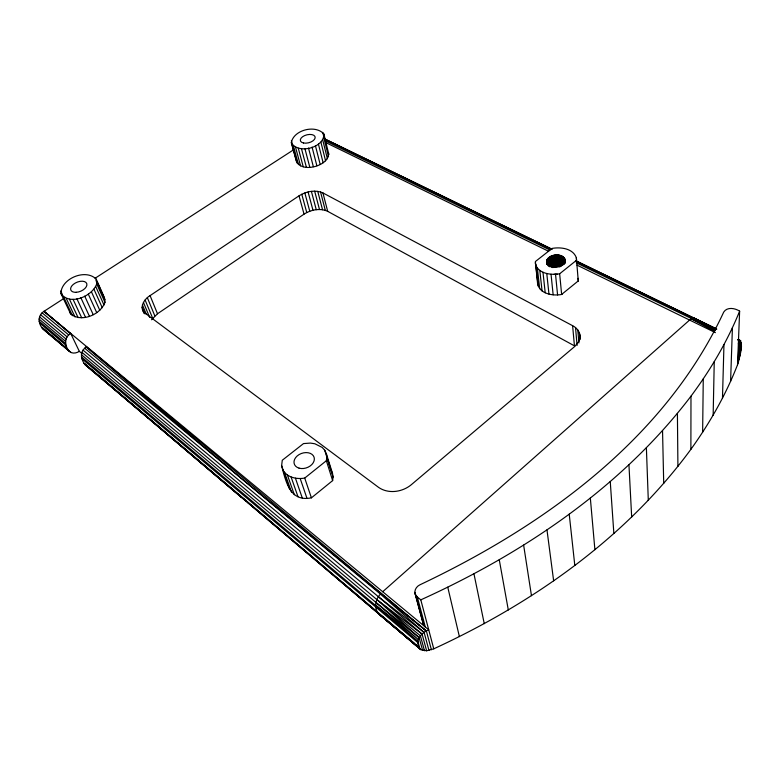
<?xml version="1.0" encoding="UTF-8"?>
<svg xmlns="http://www.w3.org/2000/svg" width="780" height="780" viewBox="0 0 780 780"><rect width="100%" height="100%" fill="white"/><g stroke="black" fill="none" stroke-linecap="round" stroke-linejoin="round"><path stroke-width="1.17" d="M334.952 576.41L421.054 649.74L85.244 364.855C81.257 360.165 79.531 352.784 84.659 348.212L380.416 594.067C375.531 599.225 373.844 607.279 378.125 613.353L421.054 649.74L426.631 650.774L433.758 648.833C532.925 603.135 625.774 538.102 690.885 449.339L690.983 396.172C710.502 369.895 727.36 341.533 739.625 311.132C735.033 308.139 727.145 306.667 723.723 312.068C664.511 439.433 543.787 526.081 420.04 584.746C416.578 586.287 413.907 590.265 415.204 594.097L423.257 624.078L425.315 627.003L417.31 597.022L415.204 594.097M738.212 339.524C745.466 343.102 738.504 358.41 737.539 364.738C725.829 394.865 709.702 423.111 690.885 449.339M702.634 432.247L703.258 378.924M713.154 415.194L714.246 361.754M580.086 335.283L579.111 341.045L574.967 346.291L411.109 484.877C402.236 492.141 388.411 494.159 378.671 487.441L145.109 313.17C138.46 307.954 144.358 298.837 150.072 295.62L299.013 195.839C305.974 191.49 315.227 189.472 322.949 192.943L572.617 325.699C577.59 328.107 580.7 333.314 580.388 338.842M722.475 398.229L723.957 344.702M328.477 152.626C330.505 166.442 298.126 174.447 296.38 159.169M281.629 465.709L282.272 460.258L303.508 443.586L310.381 443.079L314.866 443.771L322.208 447.437L324.724 450.245L326.303 453.56L332.514 473.44L333.079 477.097L332.631 480.607L311.415 497.845C290.111 502.174 285.977 482.264 281.629 465.709L289.555 488.962M730.587 381.391L732.41 327.815M296.322 161.187L291.32 142.701C293.485 129.899 315.529 124.303 323.895 134.043L328.877 154.567M737.539 364.738L739.625 311.132M738.104 363.129L738.913 342.498L740.356 340.558L739.684 357.035M738.679 361.228L739.459 341.455M739.216 359.161L739.947 340.802L737.773 339.719M740.093 354.91L740.668 340.743L738.514 339.69L740.668 340.743M740.659 350.766L741 342.42M104.968 302.357L104.393 297.59L96.194 279.133C85.663 268.349 61.113 278.479 60.908 293.465L70.678 313.95C81.422 322.881 100.484 314.71 104.968 302.357L96.73 283.871L96.194 279.133M423.257 624.078L423.043 620.558M546.566 261.163C547.765 269.773 563.92 268.398 565.1 260.325C563.111 251.267 544.157 254.27 546.809 264.274M562.019 294.392C552.971 296.351 537.654 293.621 537.712 282.029M537.557 283.286L535.382 261.544L552.123 248.41C560.703 246.899 572.812 248.313 576.332 257.654L578.263 280.917L561.639 294.43L559.65 273.79L576.547 260.247L576.332 257.654M332.631 480.607L326.372 460.717L326.849 457.216L326.303 453.56M291.32 142.701C298.019 154.586 324.344 147.839 323.895 134.043M82.134 353.691L79.326 351.331C76.45 353.281 72.189 353.974 69.43 351.439L42.998 329.014C38.035 324.051 37.421 315.139 44.011 311.327L64.447 298.096M69.43 351.439C64.545 346.252 63.941 337.35 70.658 333.382L79.326 351.331M60.908 293.465C69.586 306.091 92.284 296.488 96.73 283.871M738.348 343.834L738.913 342.498M70.356 333.635L44.011 311.327L428.727 629.821C421.405 632.639 414.131 640.848 419.903 648.707L378.125 613.353L414.394 643.5M151.544 319.771L157.501 313.765L304.054 214.13C310.898 209.781 320.083 207.811 327.688 211.341L574.441 345.842L572.617 325.699M417.31 597.022L420.8 599.849C524.111 552.991 621.689 487.217 690.983 396.172M382.707 591.727L689.598 320.053L691.314 318.796L694.288 318.191L715.855 328.682M84.659 348.212L86.609 346.593M282.565 469.267C286.397 477.38 296.575 479.563 304.717 478.072L326.372 460.717M95.102 278.255L293.339 149.955M553.946 274.277L557.242 274.082M559.65 273.79C550.807 275.438 536.942 273.526 535.226 262.802M715.387 330.125L576.245 262.821M575.659 261.232L715.884 329.219M737.763 339.748L739.947 340.802M715.835 328.77L576.02 260.998M325.153 139.113L551.889 249.112M575.981 260.803L716.781 329.121M325.367 139.367L551.938 249.307M324.724 139.386L551.558 249.522M325.279 140.732L549.939 250.019M325.796 142.584L548.662 251.306M577.073 265.161L715.406 332.641M714.85 328.517L694.288 318.191L716.03 328.955M715.114 330.642L691.314 318.796L714.626 331.295M692.913 318.162L715.65 329.54M85.244 364.855L148.151 417.963M42.998 329.014L70.999 352.521M426.631 650.774L422.087 634.111L376.877 599.586L81.949 352.385M83.07 350.181L378.427 596.749L424.125 632.473L428.971 650.432M81.364 354.656L375.882 602.375L419.084 637.591L422.643 650.432M42.13 312.848L68.737 334.971M44.011 311.327L70.522 333.489M86.395 346.759L426.387 631.02L431.398 649.769M40.599 314.73L67.168 336.911M39.526 316.836L66.066 339.076M39 319.02L65.51 341.308M39.039 321.136L65.52 343.473M81.364 356.84L417.797 641.15L419.903 648.707L84.25 363.48M39.643 323.037L66.115 345.404M81.949 358.781L417.934 642.681L375.511 604.919L418.177 639.415L375.882 602.375M86.122 346.993L242.385 479.32L426.387 631.02L380.416 594.067L424.125 632.473M68.494 350.132L41.876 327.464L68.318 349.879M84.133 363.295L419.25 647.41M150.014 419.543L158.369 426.631M160.232 428.21L235.511 492.063M237.374 493.642L245.729 500.731M247.591 502.31L322.871 566.163M324.733 567.733L328.448 570.892M330.301 572.471L333.089 574.831M41.876 327.464L68.396 349.996M84.406 363.685L241.615 497.533M378.427 596.749L422.087 634.111M419.084 637.591L376.877 599.586L420.401 635.827L424.505 650.774M536.367 266.487L535.597 264.517M69.644 311.825L70.678 313.95M66.29 298.516L75.007 316.924M60.723 291.047L62.264 294.284M63.745 297.287L72.491 315.685M330.954 470.125L332.514 473.44M69.43 299.189L78.117 317.626M73.028 299.286L81.666 317.733M76.898 298.789L85.488 317.255M80.857 297.726L89.398 316.202M84.728 296.147L93.21 314.642M88.306 294.138L96.73 312.634M91.426 291.779L99.791 310.284M93.941 289.204L102.258 307.7M95.735 286.523L104.003 305.019M96.886 281.375L105.095 299.842M96.145 280.527L97.597 283.784M98.563 285.948L101.459 292.461M142.389 309.504L143.734 312.712M142.409 304.882L146.425 314.496M142.048 307.271L144.739 313.687M143.422 311.493L144.32 313.638M143.442 302.425L149.662 317.382M145.119 300.007L152.626 318.152M147.352 297.706L154.82 315.861M150.072 295.62L157.501 313.765M284.515 472.436L291.496 492.131M287.401 475.059L294.352 494.773M291.096 477.009L297.999 496.733M295.425 478.189L302.269 497.933M300.193 478.54L306.959 498.293M304.717 478.072L311.415 497.845M324.724 450.245L330.603 469.024M326.849 457.216L333.079 477.097M299.013 195.839L304.054 214.13M301.772 194.239L306.764 212.54M291.398 140.692L292.012 143.003M292.636 145.314L293.572 148.775M292.022 144.534L297.024 163.049M304.834 192.933L309.777 211.243M416.032 595.676L424.076 625.658M295.581 147.361L300.563 165.906M414.853 592.351L422.906 622.352M293.465 146.114L298.457 164.648M298.282 148.21L303.235 166.774M308.081 191.968L312.985 210.278M301.441 148.609L306.365 167.203M420.8 599.849L433.758 648.833M311.395 191.373L316.261 209.693M314.662 191.168L319.488 209.508M317.752 191.373L322.54 209.732M304.902 148.561L309.787 167.164M320.551 191.968L325.309 210.346M308.51 148.044L313.346 166.666M322.949 192.943L327.688 211.341M312.068 147.098L316.865 165.73M315.432 145.753L320.18 164.395M318.425 144.095L323.125 162.737M322.764 140.127L327.395 158.759M320.911 142.184L325.572 160.826M322.754 132.356L323.612 135.837M323.905 138.021L328.517 156.643M447.769 587.213L459.381 636.607M473.957 573.836L484.253 623.639M499.268 559.786L508.307 609.98M523.633 545.103L531.463 595.686M546.975 529.874L553.644 580.827M537.371 268.154L539.682 288.678M535.801 265.161L538.151 286.075M539.789 270.406L542.071 290.95M542.977 272.23L545.21 292.793M569.225 514.166L574.811 565.471M546.78 273.517L548.964 294.109M547.852 258.531L548.584 265.541M547.521 258.872L548.252 265.892M547.316 259.252L547.931 265.102M547.043 259.613L547.541 264.293M546.926 260.003L547.414 264.683M546.731 260.383L547.053 264.284M549.725 256.903L550.68 266.263M549.325 257.215L550.29 266.575M551.031 274.219L553.157 294.83M548.867 257.507L549.832 266.857M548.525 257.849L549.374 266.029M548.125 258.16L548.974 266.351M552.308 255.752L553.488 267.452M551.733 255.918L552.913 267.618M551.236 256.162L552.298 266.692M550.69 256.376L551.762 266.897M550.231 256.659L551.304 267.179M554.024 255.274L555.184 266.974M555.526 274.297L557.583 294.928M553.449 255.431L554.619 267.14M552.854 255.548L554.024 267.248M556.433 255.011L557.573 266.721M555.828 255.079L556.978 266.779M555.224 255.089L556.374 266.799M554.629 255.206L555.789 266.916M558.812 255.148L559.933 266.867M558.207 255.119L559.338 266.828M557.632 255.031L558.763 266.74M557.027 255.04L558.168 266.76M561.444 255.908L562.322 265.288M560.986 255.684L561.863 265.064M560.44 255.548L561.434 266.097M559.933 255.372L560.927 265.921M559.358 255.284L560.362 265.834M563.833 257.468L564.369 263.328M563.56 257.137L564.213 264.176M563.15 256.873L563.803 263.913M562.809 256.571L563.579 264.781M562.351 256.347L563.121 264.556M561.951 256.084L562.721 264.293M564.769 258.823L565.091 262.343M564.652 258.443L565.081 263.143M564.379 258.122L564.808 262.811M564.174 257.761L564.71 263.63M575.523 327.6L577.093 345.394M590.333 498.03L594.896 549.685M579.335 332.485L579.94 339.612M577.785 329.891L578.916 342.956M578.048 278.314L578.282 281.171M610.252 481.552L613.86 533.52M628.943 464.792L631.673 517.052M646.386 447.808L648.297 500.341M662.542 430.667L663.712 483.444M677.41 413.439L677.917 466.421M76.196 292.305A8.59 4.865 -22.4 0 0 86.755 283.608A8.59 4.865 -22.4 0 0 73.359 284.359A8.59 4.865 -22.4 0 0 76.196 292.305M303.488 142.984A7.595 4.066 -14.4 0 0 315.149 137.836A7.595 4.066 -14.4 0 0 304.59 135.603A7.595 4.066 -14.4 0 0 303.488 142.984M299.052 468.146A10.462 7.625 -19.4 0 0 314.36 459.02A10.462 7.625 -19.4 0 0 299.101 454.574A10.462 7.625 -19.4 0 0 299.052 468.146"/></g></svg>
